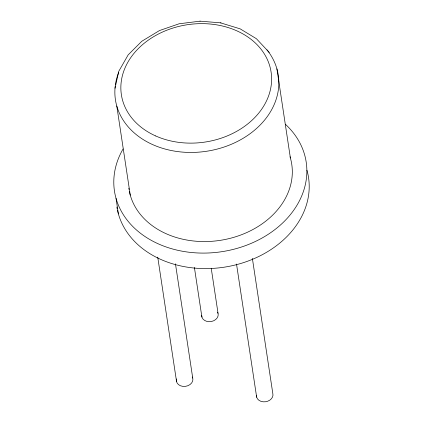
<?xml version="1.0" encoding="UTF-8"?>
<svg xmlns="http://www.w3.org/2000/svg" width="423" height="423" viewBox="0 0 423 423"><rect width="100%" height="100%" fill="white"/><g stroke="black" fill="none" stroke-linecap="round" stroke-linejoin="round"><path stroke-width="0.63" d="M115.003 88.243L118.726 71.413L119.207 70.546L128.169 54.868L141.79 41.269L159.497 30.546L179.141 23.778L200.137 21.161M220.542 22.847L240.169 28.859L256.38 38.694L269.245 52.426M199.963 21.15L220.986 22.879M276.912 68.87L290.39 157.991M252.367 258.342L272.798 393.427A8.301 6.504 -8.6 0 1 265.443 401.771A8.301 6.504 -8.6 0 1 256.47 395.489M236.52 264.047L256.655 397.176M211.225 268.245L218.035 313.274M194.395 267.426L201.893 317.023M175.455 263.825L192.724 378.03M157.737 257.131L176.587 381.773M116.79 106.051L130.268 195.172M116.045 198.408L118.387 213.906M306.955 170.252A96.957 75.987 -8.6 0 1 231.043 265.945A96.957 75.987 -8.6 0 1 117.462 210.183M117.208 208.925A96.957 75.987 -8.6 0 1 116.875 207.027M285.573 124.441A96.957 75.987 -8.6 0 1 281.417 224.121A96.957 75.987 -8.6 0 1 156.42 242.987A96.957 75.987 -8.6 0 1 123.061 148.965M290.019 156.748A82.348 64.534 -8.6 0 1 226.405 239.212A82.348 64.534 -8.6 0 1 129.348 191.397M128.999 189.472A82.348 64.534 -8.6 0 1 128.804 188.182M266.987 49.856A82.348 64.534 -8.6 0 1 215.217 149.573A82.348 64.534 -8.6 0 1 115.209 86.17M115.373 84.907A82.348 64.534 -8.6 0 1 118.673 72.423M192.291 376.967A8.301 6.504 -8.6 0 1 185.369 386.368A8.301 6.504 -8.6 0 1 176.587 378.945M217.602 312.211A8.301 6.504 -8.6 0 1 211.394 321.501A8.301 6.504 -8.6 0 1 201.708 315.336M155.685 135.952A75.706 59.331 -8.6 0 0 271.54 81.692A75.706 59.331 -8.6 0 0 161.475 32.508A75.706 59.331 -8.6 0 0 155.685 135.952"/></g></svg>
